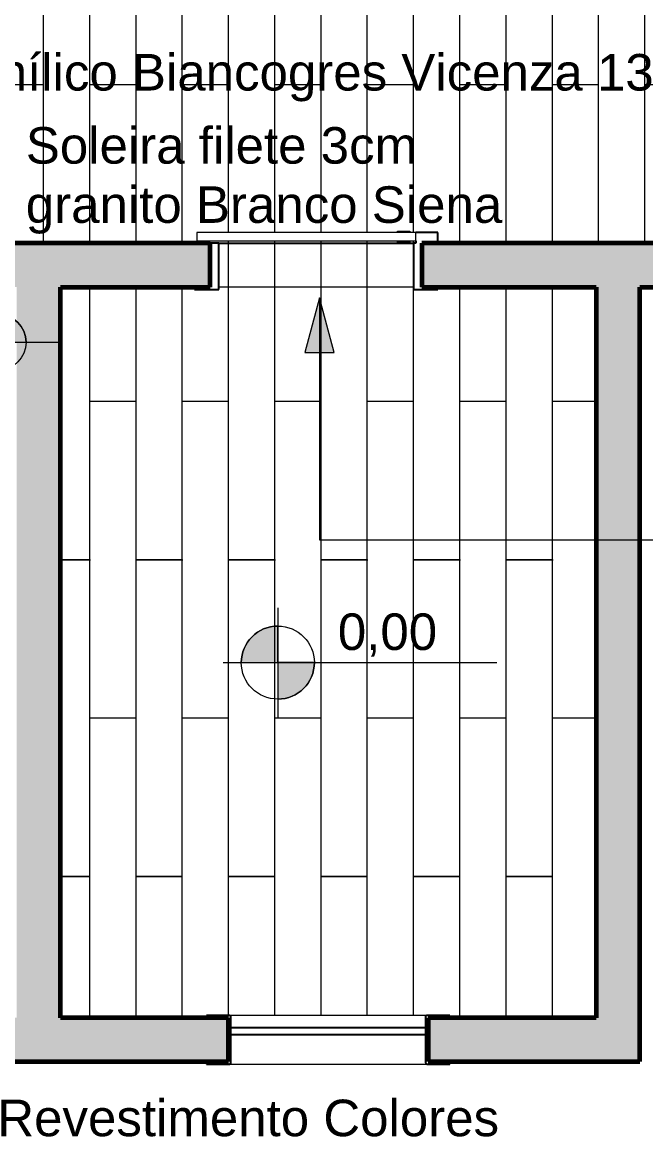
# Model space of a CAD drawing. Header units: millimetres. Extents: x -11245 to 9283, y -22520 to -3800.
# Drawn here: x 3819 to 6379, y -16818 to -12242 of the extents above; entities that cross this region are included whole.
import ezdxf

# ---------------------------------------------------------------- set-up
doc = ezdxf.new("R2010")
doc.units = ezdxf.units.MM
for name, color, linetype, lineweight in [('A-ANNO-NOTE', 131, 'Continuous', 9), ('A-DOOR', 31, 'Continuous', 9), ('A-FLOR', 192, 'Continuous', 25), ('A-FLOR-PATT', 8, 'Continuous', 25), ('A-GENM', 13, 'Continuous', 9), ('A-GLAZ', 151, 'Continuous', 9), ('A-WALL', 113, 'Continuous', 25), ('A-WALL-PATT', 111, 'Continuous', 25), ('G-ANNO-DIMS', 111, 'Continuous', 9), ('G-ANNO-TEXT', 231, 'Continuous', 9)]:
    doc.layers.add(name, color=color, linetype=linetype, lineweight=lineweight)
doc.styles.add('Arial', font='arial.ttf', dxfattribs={"height": 150})

# ---------------------------------------------------------------- blocks, each defined once
blk = doc.blocks.new('CRT-POR-PMA-1Folha_Correr_3_5cm-Madeira - 80x210cm-4386539-PAGINAÇÃO DE PISO TÉRREO')
at = {"layer": 'A-DOOR', "lineweight": 25}
for p, q in [((-400, 100), (-500, 100)), ((-500, 100), (-500, 90)), ((-400, -90), (-400, 100)), ((500, 100), (400, 100)), ((400, 100), (400, -90)), ((500, 90), (500, 100)), ((-500, -90), (-500, -135)), ((-410, -100), (-410, -90)), ((-410, -90), (-400, -90)), ((400, -90), (435, -90)), ((-500, -135), (-410, -135))]:
    blk.add_line(p, q, dxfattribs=at)
at = {"layer": 'A-DOOR'}
for p, q in [((-400, 90), (400, 90)), ((-410, -90), (410, -90)), ((-385, -95), (-335, -95)), ((-385, -100), (-385, -95)), ((-385, -140), (-385, -135)), ((-335, -95), (-335, -100)), ((-335, -135), (-335, -140)), ((-335, -140), (-385, -140))]:
    blk.add_line(p, q, dxfattribs=at)
blk = doc.blocks.new('CRT-POR-Folha-Madeira-Face Based - CRT-POR-Folha-Madeira-Face Based-4263516-PAGINAÇÃO DE PISO TÉRREO')
at = {"layer": 'A-GENM'}
for p, q in [((5435.4, -13104.7), (4535.4, -13104.7)), ((4535.4, -13104.7), (4535.4, -13139.7)), ((5435.4, -13139.7), (5435.4, -13104.7)), ((4535.4, -13139.7), (5435.4, -13139.7))]:
    blk.add_line(p, q, dxfattribs=at)
blk = doc.blocks.new('Janela basculante e folha fixa - 80 x 160 cm-4197830-PAGINAÇÃO DE PISO TÉRREO')
at = {"layer": 'A-GLAZ', "lineweight": 25}
for p, q in [((-413.2, 100), (-508.2, 100)), ((-508.2, 100), (-508.2, 90)), ((-408.2, -95), (-408.2, 95)), ((391.8, 95), (391.8, -95)), ((491.8, 100), (396.8, 100)), ((491.8, 90), (491.8, 100)), ((-408.2, -50), (-408.2, -20)), ((-408.2, -20), (391.8, -20)), ((391.8, -20), (391.8, -50)), ((-508.2, -90), (-508.2, -100)), ((391.8, -50), (-408.2, -50)), ((491.8, -100), (491.8, -90)), ((-508.2, -100), (-413.2, -100)), ((396.8, -100), (491.8, -100))]:
    blk.add_line(p, q, dxfattribs=at)
at = {"layer": 'A-GLAZ'}
for p, q in [((396.8, 100), (-413.2, 100)), ((-418.2, -90), (-418.2, 90)), ((401.8, 90), (401.8, -90)), ((-413.2, -100), (396.8, -100))]:
    blk.add_line(p, q, dxfattribs=at)
at = {"layer": 'A-GLAZ', "lineweight": 25}
for centre, start, end in [((-413.2, 95), 360, 90), ((396.8, 95), 90, 180), ((-413.2, -95), 270, 360), ((396.8, -95), 180, 270)]:
    blk.add_arc(centre, 5, start, end, dxfattribs=at)
at = {"layer": 'A-GLAZ'}
for points, knots in [([(-413.2, 100), (-412.7, 100), (-412.1, 99.9), (-411.3, 99.6), (-410.8, 99.4), (-410.4, 99.2), (-410.1, 98.9), (-409.7, 98.6), (-409.4, 98.3), (-409.1, 98), (-408.8, 97.5), (-408.6, 96.9), (-408.3, 96.1), (-408.2, 95.4), (-408.2, 95)], [0, 0, 0, 0, 0.166667, 0.25, 0.333333, 0.375, 0.416667, 0.5, 0.541667, 0.583333, 0.666667, 0.75, 0.833333, 1, 1, 1, 1]), ([(396.8, 100), (396.4, 100), (395.7, 99.9), (394.9, 99.6), (394.4, 99.4), (394, 99.2), (393.7, 98.9), (393.3, 98.6), (393, 98.3), (392.8, 98), (392.5, 97.5), (392.2, 96.9), (391.9, 96.1), (391.8, 95.4), (391.8, 95)], [0, 0, 0, 0, 0.166667, 0.25, 0.333333, 0.375, 0.416667, 0.5, 0.541667, 0.583333, 0.666667, 0.75, 0.833333, 1, 1, 1, 1]), ([(-408.2, -95), (-408.2, -95.4), (-408.3, -96.1), (-408.6, -96.9), (-408.8, -97.5), (-409.1, -98), (-409.4, -98.3), (-409.7, -98.6), (-410.1, -99), (-410.6, -99.3), (-411, -99.5), (-411.4, -99.7), (-412.1, -99.9), (-412.7, -100), (-413.2, -100)], [0, 0, 0, 0, 0.166667, 0.25, 0.333333, 0.416667, 0.458333, 0.5, 0.583333, 0.666667, 0.708333, 0.75, 0.833333, 1, 1, 1, 1]), ([(391.8, -95), (391.8, -95.4), (391.9, -96.1), (392.2, -96.9), (392.5, -97.5), (392.8, -98), (393, -98.3), (393.3, -98.6), (393.8, -99), (394.2, -99.3), (394.6, -99.5), (395, -99.7), (395.7, -99.9), (396.4, -100), (396.8, -100)], [0, 0, 0, 0, 0.166667, 0.25, 0.333333, 0.416667, 0.458333, 0.5, 0.583333, 0.666667, 0.708333, 0.75, 0.833333, 1, 1, 1, 1])]:
    blk.add_open_spline(points, degree=3, knots=knots, dxfattribs=at)
blk = doc.blocks.new('Elevações de ponto - Tag de Nível em Plantas de Pisos NA-224974-PAGINAÇÃO DE PISO TÉRREO')
at = {"layer": 'G-ANNO-DIMS'}
h = blk.add_hatch(color=256, dxfattribs=at)
edge = h.paths.add_edge_path()
edge.add_line((0, 0), (-2, 0))
edge.add_arc((0, 0), 2, 90, 180, ccw=False)
edge.add_line((0, 2), (0, 0))
h = blk.add_hatch(color=256, dxfattribs=at)
edge = h.paths.add_edge_path()
edge.add_line((0, 0), (2, 0))
edge.add_arc((0, 0), 2, 270, 360, ccw=False)
edge.add_line((0, -2), (0, 0))
for p, q in [((0, 3), (0, -3)), ((0, 0), (0, 2)), ((-3, 0), (12, 0)), ((-2, 0), (0, 0)), ((0, 0), (0, -2)), ((2, 0), (0, 0))]:
    blk.add_line(p, q, dxfattribs=at)
blk.add_circle((0, 0), 2, dxfattribs=at)
for start, end in [(90, 180), (270, 360)]:
    blk.add_arc((0, 0), 2, start, end, dxfattribs=at)
blk = doc.blocks.new('CRT_ANO_Seta de piso - seta de piso-279760-PAGINAÇÃO DE PISO TÉRREO')
at = {"layer": 'A-ANNO-NOTE'}
for points in [[(-0.466, 3.363), (0, 4.644), (0.466, 3.363)], [(-3.363, -0.466), (-4.644, 0), (-3.363, 0.466)]]:
    blk.add_hatch(color=256, dxfattribs=at).paths.add_polyline_path(points)
h = blk.add_hatch(color=256, dxfattribs=at)
edge = h.paths.add_edge_path()
edge.add_arc((0, 0), 1.53, 90, 180, ccw=False)
edge.add_line((0, 1.53), (0, 0))
edge.add_line((0, 0), (-1.53, 0))
h = blk.add_hatch(color=256, dxfattribs=at)
edge = h.paths.add_edge_path()
edge.add_arc((0, 0), 1.53, -90, 0, ccw=False)
edge.add_line((0, -1.53), (0, 0))
edge.add_line((0, 0), (1.53, 0))
for p, q in [((0, 4.644), (-0.479, 3.328)), ((0, 4.644), (-0.466, 3.363)), ((0, 4.644), (0.479, 3.328)), ((0, 4.644), (0, -3.363)), ((0.466, 3.363), (0, 4.644)), ((-0.466, 3.363), (0.466, 3.363)), ((0, 0), (0, 1.53)), ((-3.363, 0.466), (-4.644, 0)), ((-4.644, 0), (3.363, 0)), ((-4.644, 0), (-3.363, -0.466)), ((-3.363, -0.466), (-3.363, 0.466)), ((-1.53, 0), (0, 0)), ((1.53, 0), (0, 0)), ((0, 0), (0, -1.53))]:
    blk.add_line(p, q, dxfattribs=at)
blk.add_circle((0, 0), 1.53, dxfattribs=at)
for start, end in [(90, 180), (270, 0)]:
    blk.add_arc((0, 0), 1.53, start, end, dxfattribs=at)

msp = doc.modelspace()

# ---------------------------------------------------------------- hatches: boundary and pattern name
at = {"layer": 'A-FLOR-PATT', "lineweight": 9}
h = msp.add_hatch(dxfattribs=at)
h.set_pattern_fill('FP_10', color=9, style=0, pattern_type=2)
h.set_pattern_definition([(90, (5045.38, -11849.65), (-380, 2e-14), [1300, 0]), (0, (5045.4, -11849.7), (0, -1300), [190, -190]), (90, (5235.38, -11849.65), (-380, 2e-14), [1300, 0]), (180, (5235.4, -10549.7), (-2e-13, -1300), [190, -190]), (90, (4855.38, -11849.65), (-380, 2e-14), [650, -650]), (180, (5045.4, -11199.7), (-2e-13, -1300), [190, -190]), (90, (4855.38, -11199.65), (-380, 2e-14), [650, -650])])
h.paths.add_polyline_path([(7466.8, -11148.2), (7469.1, -11149.5), (7467.9, -11148.6)])
h.paths.add_polyline_path([(7465.4, -11144.7), (7466, -11147.2), (7465.9, -11145.9), (7465.6, -11145.1)])
h.paths.add_polyline_path([(7466.8, -8568.2), (7469.1, -8569.5), (7467.9, -8568.6)])
h.paths.add_polyline_path([(7465.4, -8564.7), (7466, -8567.2), (7465.9, -8565.9), (7465.6, -8565.1)])
h.paths.add_polyline_path([(7475.4, -13149.7), (7475.4, -12049.7), (7465.4, -12049.7), (7466.2, -11049.7), (7475.4, -11049.7), (7475.4, -10844.8), (7470.4, -10909.7), (7467.2, -10909.7), (7465.1, -10906), (7464.8, -10901.8), (7465, -10139.8), (7465.7, -9611.9), (7467.2, -9609.7), (7470.4, -9609.7), (7475.4, -9674.6), (7475.4, -9469.7), (7465.4, -9469.7), (7465.4, -8469.7), (7475.4, -8469.7), (7475.4, -8369.7), (6824.4, -8369.7), (6824.4, -8379.7), (6724.4, -8379.7), (6724.4, -8369.7), (4226.4, -8369.7), (4226.4, -8379.7), (4126.4, -8379.7), (4126.4, -8369.7), (4025.4, -8369.7), (4025.4, -8529.7), (4445.4, -8529.7), (4445.4, -9129.7), (4025.4, -9129.7), (4026.1, -9239.1), (4027.6, -9234.2), (4030.1, -9230.4), (4033.9, -9226.6), (4038, -9224.2), (4045.4, -9223.8), (4065.5, -9223.8), (4070.9, -9228.9), (4074.3, -9236.3), (4075.4, -9248), (4075.4, -9298), (4517.3, -9297.8), (4517.3, -9195.8), (4803.3, -9195.8), (4803.3, -9184.8), (4806.6, -9173.7), (4810.5, -9166.9), (4817.3, -9159.9), (4817.3, -9154.2), (4870.9, -9137.3), (4897.6, -9130.9), (4928.5, -9126.9), (4962.8, -9126.7), (5007, -9130.2), (5058.3, -9134.3), (5154.2, -9129.9), (5181.6, -9130.7), (5213, -9133.7), (5239.1, -9137.6), (5261.3, -9142.2), (5275.8, -9145.8), (5301.1, -9154.4), (5306.3, -9156.9), (5424.1, -9165.9), (5578.3, -9175.9), (5652.8, -9179.8), (5781.4, -9185), (5919.9, -9188.3), (5996.3, -9189.8), (6018.3, -9194.6), (6037.5, -9193.5), (6056.6, -9186.4), (6088.4, -9169.8), (6171.7, -9124.7), (6185.1, -9119), (6198.4, -9114.7), (6213.3, -9112), (6226.3, -9111.1), (6241.2, -9111.5), (6256.9, -9113.2), (6290.4, -9119.4), (6325.2, -9128.9), (6341.7, -9134.8), (6356.7, -9141.5), (6369.6, -9149), (6380.6, -9157.3), (6389.9, -9166.5), (6397.9, -9176.5), (6404.9, -9187.6), (6411.3, -9199.7), (6417.2, -9212.9), (6422.4, -9227.4), (6426.8, -9243.2), (6430.2, -9260.6), (6432.7, -9282.1), (6433.5, -9300.6), (6432.5, -9325.3), (6427.8, -9359.6), (6423.2, -9383.4), (6410.4, -9430.4), (6396.8, -9472.4), (6381.4, -9514.9), (6351.9, -9631.3), (6329.5, -9726.4), (6307.9, -9824.8), (6291.7, -9904.8), (6277.1, -9988.5), (6267.6, -10058.8), (6262.4, -10118.5), (6260.7, -10170.9), (6261.4, -10219.1), (6265.3, -10290.5), (6271.5, -10366.6), (6280.6, -10451.4), (6289.5, -10521.1), (6301.3, -10599.8), (6317.7, -10697.1), (6342.5, -10830.1), (6358.7, -10913.3), (6406.7, -11022.3), (6464.1, -11146.9), (6475.2, -11178.9), (6479.2, -11194.9), (6481.6, -11210.6), (6482.5, -11226.5), (6482.1, -11238.7), (6479.7, -11255.4), (6472.5, -11279.9), (6469.3, -11288.3), (6461.7, -11303.9), (6452.6, -11318.3), (6441.9, -11331.3), (6429.7, -11343), (6415.6, -11353.5), (6396.2, -11364.2), (6376.6, -11372.5), (6356.7, -11379.2), (6339.3, -11384.1), (6318.1, -11388.8), (6298, -11392.1), (6279.8, -11393.9), (6256.3, -11394.2), (6238.4, -11392.7), (6224.2, -11390.3), (6172.4, -11379.8), (6127, -11373.6), (6116, -11372.3), (6076.3, -11369.4), (6031.3, -11368.6), (5981.7, -11370.9), (5928.5, -11377.2), (5833.9, -11375.7), (5654.1, -11372), (5583.5, -11372.4), (5518.1, -11374.8), (5457.1, -11379.2), (5377.5, -11387.4), (5260.8, -11400.3), (5197.9, -11404.4), (5014.3, -11413.2), (4948.3, -11416.8), (4917.7, -11417), (4901.4, -11416.1), (4875.9, -11410.4), (4848, -11397.9), (4817.3, -11376.2), (4817.3, -11369.3), (4809.2, -11360.1), (4804.9, -11350.7), (4803.3, -11344.1), (4803.3, -11323.5), (4517.3, -11323.5), (4517.3, -11227.8), (4139.1, -11227.1), (4119.6, -11224.4), (4109.7, -11221.3), (4075.4, -11221.3), (4074.6, -11280.4), (4071.7, -11289), (4070.3, -11291.4), (4067.4, -11294.5), (4066.3, -11295.5), (4062.9, -11295.5), (4037.8, -11294.9), (4032.9, -11292.1), (4026.9, -11283.2), (4026, -11280), (4025.4, -11287.7), (4025.4, -11379.7), (4445.4, -11379.7), (4445.4, -11979.7), (4025.4, -11979.7), (4025.4, -12149.7), (2385.4, -12149.7), (2385.4, -12199.7), (2395.4, -12199.7), (2395.4, -12244.7), (2393.9, -12248.2), (2390.4, -12249.7), (3185.4, -12249.7), (3185.4, -12279.7), (2385.4, -12279.7), (2385.4, -13049.7), (2390.4, -13049.7), (2393.9, -13051.1), (2395.4, -13054.7), (2395.4, -13099.7), (2385.4, -13099.7), (2385.4, -13149.7), (2895.4, -13149.7), (2895.4, -13139.7), (3000.4, -13139.7), (3003.9, -13141.1), (3005.4, -13145), (3005.4, -13149.7), (3685.4, -13149.7), (3685.4, -13144.7), (3686.8, -13141.1), (3690.4, -13139.7), (3795.4, -13139.7), (3795.4, -13149.7), (5435.4, -13149.7), (5435.4, -13139.7), (5410.4, -13139.7), (5410.4, -13144.7), (5360.4, -13144.7), (5360.4, -13139.7), (4535.4, -13139.7), (4535.4, -13104.7), (5360.4, -13104.7), (5360.4, -13099.7), (5410.4, -13099.7), (5410.4, -13104.7), (5525.4, -13104.7), (5525.4, -13149.7), (6415.4, -13149.7), (6415.4, -13139.7), (7415.4, -13139.7), (7415.4, -13149.7)])
h.paths.add_polyline_path([(6087.5, -9294.7), (6086.8, -9292.2), (6086.8, -9293.5), (6087.3, -9294.4)])
h = msp.add_hatch(dxfattribs=at)
h.set_pattern_fill('FP_11', color=9, style=0, pattern_type=2)
h.set_pattern_definition([(90, (5805.38, -10549.65), (-380, 2e-14), [1300, 0]), (0, (5805.4, -10549.7), (0, -1300), [190, -190]), (90, (5995.38, -10549.65), (-380, 2e-14), [1300, 0]), (180, (5995.4, -9249.7), (-2e-13, -1300), [190, -190]), (90, (5615.38, -10549.65), (-380, 2e-14), [650, -650]), (180, (5805.4, -9899.7), (-2e-13, -1300), [190, -190]), (90, (5615.38, -9899.65), (-380, 2e-14), [650, -650])])
h.paths.add_polyline_path([(5954.2, -16329.7), (6175.4, -16329.7), (6175.4, -13329.7), (5525.4, -13329.7), (5525.4, -13339.7), (5425.4, -13339.7), (5425.4, -13149.7), (4625.4, -13149.7), (4625.4, -13339.7), (4525.4, -13339.7), (4525.4, -13329.7), (3975.4, -13329.7), (3975.4, -16329.7), (4575.4, -16329.7), (4575.4, -16319.7), (5575.4, -16319.7), (5575.4, -16329.7), (5845.4, -16329.7)])
at = {"layer": 'A-WALL-PATT'}
h = msp.add_hatch(color=256, dxfattribs=at)
h.paths.add_polyline_path([(7336.2, -13329.7), (7475.4, -13329.7), (7475.4, -13149.7), (7325.4, -13149.7), (7325.4, -13329.7)])
h.paths.add_polyline_path([(6355.4, -13329.7), (6505.4, -13329.7), (6505.4, -13149.7), (5460.4, -13149.7), (5460.4, -13329.7), (6175.4, -13329.7)])
h.paths.add_polyline_path([(3795.4, -13329.7), (4590.4, -13329.7), (4590.4, -13149.7), (3720.4, -13149.7), (3720.4, -13329.7)])
h.paths.add_polyline_path([(2970.4, -13329.7), (2970.4, -13149.7), (1620.4, -13149.7), (1620.4, -13329.7), (2844.6, -13329.7)])
h.paths.add_polyline_path([(870.4, -13329.7), (870.4, -13149.7), (515.4, -13149.7), (515.4, -13329.7), (795.4, -13329.7)])
h.paths.add_polyline_path([(-2284.6, -13329.7), (-2284.6, -13149.7), (-2384.6, -13149.7), (-2384.6, -13329.7), (-2338, -13329.7)])
for points in [[(3881.2, -16329.7), (3975.4, -16329.7), (3975.4, -13329.7), (3795.4, -13329.7), (3795.4, -16329.7)], [(6175.4, -16329.7), (6355.4, -16329.7), (6355.4, -13329.7), (6175.4, -13329.7), (6175.4, -15860.3)]]:
    msp.add_hatch(color=256, dxfattribs=at).paths.add_polyline_path(points)
h = msp.add_hatch(color=256, dxfattribs=at)
h.paths.add_polyline_path([(6355.4, -16509.7), (6355.4, -16329.7), (5485.4, -16329.7), (5485.4, -16509.7), (5954.2, -16509.7)])
h.paths.add_polyline_path([(1910.4, -16509.7), (2680.4, -16509.7), (2680.4, -16329.7), (1910.4, -16329.7)])
h.paths.add_polyline_path([(1090.4, -16509.7), (1090.4, -16329.7), (795.4, -16329.7), (795.4, -16509.7)])
h.paths.add_polyline_path([(3500.4, -16509.7), (4665.4, -16509.7), (4665.4, -16329.7), (3500.4, -16329.7)])
at = {"layer": 'G-ANNO-TEXT'}
msp.add_hatch(color=7, dxfattribs=at).paths.add_polyline_path([(5039.5, -13373.3), (4979.2, -13598.3), (5099.8, -13598.3)])

# ---------------------------------------------------------------- linework, layer by layer
at = {"layer": 'A-FLOR'}
msp.add_line((4625.4, -13149.7), (5425.4, -13149.7), dxfattribs=at)
at = {"layer": 'A-WALL', "lineweight": 60}
for p, q in [((4590.4, -13149.7), (3720.4, -13149.7)), ((4590.4, -13329.7), (4590.4, -13149.7)), ((6505.4, -13149.7), (5460.4, -13149.7)), ((5460.4, -13149.7), (5460.4, -13329.7)), ((3975.4, -13329.7), (4590.4, -13329.7)), ((3975.4, -16329.7), (3975.4, -13329.7)), ((5460.4, -13329.7), (6175.4, -13329.7)), ((6175.4, -13329.7), (6175.4, -16329.7)), ((6355.4, -13329.7), (6505.4, -13329.7)), ((6355.4, -16509.7), (6355.4, -13329.7)), ((4665.4, -16329.7), (3975.4, -16329.7)), ((4665.4, -16509.7), (4665.4, -16329.7)), ((6175.4, -16329.7), (5485.4, -16329.7)), ((5485.4, -16329.7), (5485.4, -16509.7)), ((3500.4, -16509.7), (4665.4, -16509.7)), ((5485.4, -16509.7), (6355.4, -16509.7))]:
    msp.add_line(p, q, dxfattribs=at)
at = {"layer": 'G-ANNO-TEXT', "color": 7}
for p, q in [((5039.5, -13373.3), (4979.2, -13598.3)), ((5099.8, -13598.3), (5039.5, -13373.3)), ((5039.5, -13373.3), (5039.5, -14367.2)), ((4979.2, -13598.3), (5099.8, -13598.3)), ((5039.5, -14367.2), (7229, -14367.2))]:
    msp.add_line(p, q, dxfattribs=at)

# ---------------------------------------------------------------- block references
at = {"layer": 'A-ANNO-NOTE', "xscale": 75, "yscale": 75, "zscale": 75, "rotation": 89.9999999999999}
msp.add_blockref('CRT_ANO_Seta de piso - seta de piso-279760-PAGINAÇÃO DE PISO TÉRREO', (3719.4, -13555.7), dxfattribs=at)
at = {"layer": 'A-DOOR', "rotation": 180}
msp.add_blockref('CRT-POR-PMA-1Folha_Correr_3_5cm-Madeira - 80x210cm-4386539-PAGINAÇÃO DE PISO TÉRREO', (5025.4, -13239.7), dxfattribs=at)
at = {"layer": 'A-GENM', "color": 55}
msp.add_blockref('CRT-POR-Folha-Madeira-Face Based - CRT-POR-Folha-Madeira-Face Based-4263516-PAGINAÇÃO DE PISO TÉRREO', (0, 0), dxfattribs=at)
at = {"layer": 'A-GLAZ', "rotation": 180}
msp.add_blockref('Janela basculante e folha fixa - 80 x 160 cm-4197830-PAGINAÇÃO DE PISO TÉRREO', (5067.2, -16419.7), dxfattribs=at)
at = {"layer": 'G-ANNO-DIMS', "xscale": 74.99999999999996, "yscale": 74.99999999999996, "zscale": 74.99999999999996}
msp.add_blockref('Elevações de ponto - Tag de Nível em Plantas de Pisos NA-224974-PAGINAÇÃO DE PISO TÉRREO', (4868.4, -14871.3), dxfattribs=at)

# ---------------------------------------------------------------- texts
at = {"layer": 'G-ANNO-DIMS', "insert": (5114.9, -14669.5), "char_height": 150, "width": 488.48, "attachment_point": 1, "line_spacing_factor": 0.941778, "style": 'Arial'}
msp.add_mtext('0,00', dxfattribs=at)
at = {"layer": 'G-ANNO-TEXT', "color": 7, "char_height": 150, "attachment_point": 1, "style": 'Arial'}
for s, insert, width in [('Vinílico Biancogres Vicenza 130x19cm', (3535.5, -12372.4), 4497.467), ('Soleira filete 3cm ', (3833.2, -12672.6), 2080.379), ('granito Branco Siena', (3833.2, -12915.7), 2429.113), ('Revestimento Colores ', (3716, -16666), 2609.493)]:
    msp.add_mtext(s, dxfattribs=dict(at, insert=insert, width=width))

doc.saveas('drawing.dxf')
